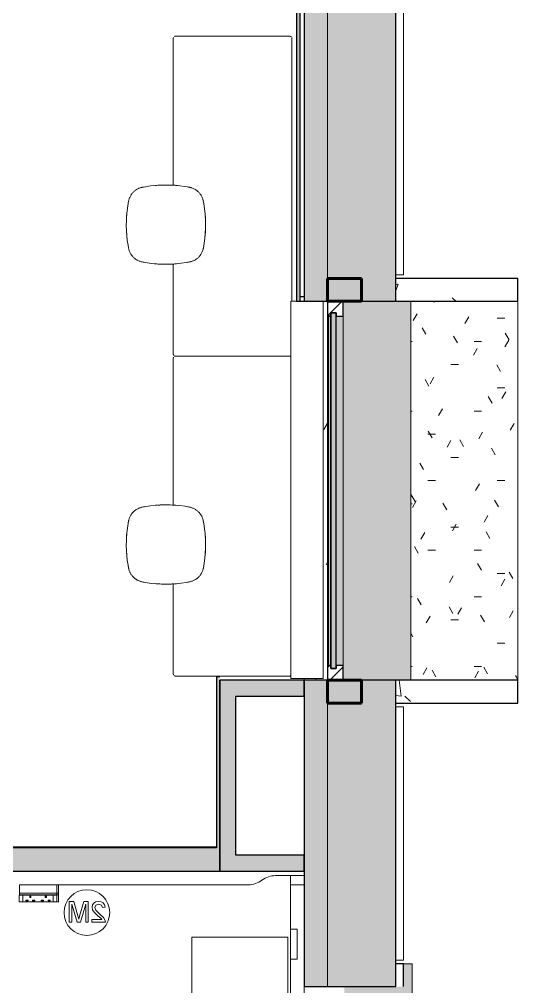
# Model space of a CAD drawing. Header units: millimetres. Extents: x 155927 to 326028, y -36033 to 97293.
# Drawn here: x 229491 to 231675, y 25450 to 29683 of the extents above; entities that cross this region are included whole.
import ezdxf

# ---------------------------------------------------------------- set-up
doc = ezdxf.new("R2010")
doc.units = ezdxf.units.MM
doc.header["$MEASUREMENT"] = 0
for name, color, linetype, lineweight in [('A-GENM', 8, 'CONTINUOUS', 9), ('A-GLAZ', 7, 'CONTINUOUS', 9), ('A-GLAZ-CURT', 7, 'CONTINUOUS', 9), ('A-WALL', 7, 'CONTINUOUS', 9), ('A-WALL-PATT', 7, 'CONTINUOUS', 9), ('I-FURN', 8, 'CONTINUOUS', 9), ('I-WALL', 7, 'CONTINUOUS', 9), ('Q-CASE', 31, 'CONTINUOUS', 9), ('S-COLS-SYMB', 7, 'CONTINUOUS', 70)]:
    doc.layers.add(name, color=color, linetype=linetype, lineweight=lineweight)

msp = doc.modelspace()

# ---------------------------------------------------------------- hatches: boundary and pattern name
at = {"layer": 'A-GLAZ'}
h = msp.add_hatch(color=256, dxfattribs=at)
h.paths.add_polyline_path([(230902.9, 26790.6), (230905, 26790.6), (230905, 26794.9), (230902.9, 26794.9)], flags=0)
h.paths.add_polyline_path([(230905, 28445.3), (230905, 28449.6), (230902.9, 28449.6), (230902.9, 28445.3)], flags=0)
for points in [[(231206.7, 26790.6), (231206.7, 28449.6), (230905, 28449.6), (230905, 28445.3), (230909.7, 28445.3), (230909.7, 26794.9), (230905, 26794.9), (230905, 26790.6), (231140.8, 26790.6)], [(230840.8, 26849.8), (230845.8, 26849.8), (230845.8, 28390.4), (230840.8, 28390.4), (230840.8, 26851.4)], [(230845.8, 26851.4), (230848.1, 26854.7), (230850.7, 26856), (230850.7, 28384.6), (230847.1, 28386.4), (230845.8, 28386.6), (230845.8, 26853.6)], [(230850.7, 26855.6), (230854.7, 26857), (230854.7, 28383.2), (230850.7, 28384.4), (230850.7, 26855.8)], [(230879.7, 26841.8), (230879.7, 28398.4), (230855.8, 28398.4), (230855.8, 26841.8), (230876.4, 26841.8)], [(230909.7, 26855.8), (230909.7, 28384.4), (230879.7, 28384.4), (230879.7, 26855.8)], [(230854.7, 26857), (230855.8, 26857), (230854.7, 26865.2)]]:
    msp.add_hatch(color=256, dxfattribs=at).paths.add_polyline_path(points, flags=0)
h = msp.add_hatch(color=256, dxfattribs=at)
h.paths.add_polyline_path([(231211.8, 16190.6), (231211.8, 18843.6), (230914.8, 18843.6), (230914.8, 17490.6), (230910.2, 17490.6), (230910.2, 17486.3), (230914.8, 17486.3), (230914.8, 16294.9), (230910.2, 16294.9), (230910.2, 16290.6), (231174.8, 16290.6), (231174.8, 16190.6)], flags=0)
h.paths.add_polyline_path([(230910.2, 18943.6), (231211.8, 18943.6), (231211.8, 21496.6), (230914.8, 21496.6), (230914.8, 20143.6), (230910.2, 20143.6), (230910.2, 20139.3), (230914.8, 20139.3), (230914.8, 18947.9), (230910.2, 18947.9)], flags=0)
h.paths.add_polyline_path([(230910.2, 21596.6), (231211.8, 21596.6), (231211.8, 24149.6), (230914.8, 24149.6), (230914.8, 22796.6), (230910.2, 22796.6), (230910.2, 22792.3), (230914.8, 22792.3), (230914.8, 21600.9), (230910.2, 21600.9)], flags=0)
h.paths.add_polyline_path([(230914.8, 24249.6), (231211.8, 24249.6), (231211.8, 25549.6), (231174.8, 25549.6), (231174.8, 25449.6), (230910.2, 25449.6), (230910.2, 25445.3), (230914.8, 25445.3), (230914.8, 24253.9), (230910.2, 24253.9), (230910.2, 24249.6)], flags=0)
h = msp.add_hatch(color=256, dxfattribs=at)
h.paths.add_polyline_path([(230908.1, 16290.6), (230910.2, 16290.6), (230910.2, 16294.9), (230908.1, 16294.9)], flags=0)
h.paths.add_polyline_path([(230908.1, 17486.3), (230910.2, 17486.3), (230910.2, 17490.6), (230908.1, 17490.6)], flags=0)
h.paths.add_polyline_path([(230908.1, 18943.6), (230910.2, 18943.6), (230910.2, 18947.9), (230908.1, 18947.9)], flags=0)
h.paths.add_polyline_path([(230910.2, 20139.3), (230910.2, 20143.6), (230908.1, 20143.6), (230908.1, 20139.3)], flags=0)
h.paths.add_polyline_path([(230910.2, 21596.6), (230910.2, 21600.9), (230908.1, 21600.9), (230908.1, 21596.6)], flags=0)
h.paths.add_polyline_path([(230910.2, 22792.3), (230910.2, 22796.6), (230908.1, 22796.6), (230908.1, 22792.3)], flags=0)
h.paths.add_polyline_path([(230908.1, 24249.6), (230910.2, 24249.6), (230910.2, 24253.9), (230908.1, 24253.9)], flags=0)
h.paths.add_polyline_path([(230908.1, 25445.3), (230910.2, 25445.3), (230910.2, 25449.6), (230908.1, 25449.6)], flags=0)
at = {"layer": 'A-WALL-PATT'}
h = msp.add_hatch(color=256, dxfattribs=at)
h.paths.add_polyline_path([(231074.8, 8967.6), (231140.8, 8967.6), (231140.5, 13645.6), (230840.8, 13645.6), (230840.8, 9267.6), (231074.8, 9267.6), (231074.8, 9235.4)], flags=0)
h.paths.add_polyline_path([(230840.8, 14969.6), (231140.8, 14969.6), (231140.8, 16290.6), (230840.8, 16290.6), (230840.8, 15037.6)], flags=0)
h.paths.add_polyline_path([(231140.8, 25449.6), (231140.8, 26790.6), (230840.8, 26790.6), (230840.8, 25449.6), (230876.4, 25449.6)], flags=0)
h.paths.add_polyline_path([(231140.8, 28449.6), (231140.8, 34647.6), (230840.8, 34647.6), (230840.8, 28449.6), (230876.4, 28449.6)], flags=0)
h = msp.add_hatch(color=256, dxfattribs=at)
h.paths.add_polyline_path([(230840.8, 26006.6), (230840.8, 26790.6), (230738.8, 26790.6), (230738.8, 26006.6)], flags=0)
h.paths.add_polyline_path([(230738.8, 28449.6), (230840.8, 28449.6), (230840.8, 34245.6), (230738.8, 34245.6), (230738.8, 28873.6)], flags=0)
for points in [[(230705.8, 28449.6), (230720.8, 28449.6), (230720.8, 29757.6), (230705.8, 29757.6), (230705.8, 28873.6)], [(230354.1, 26057.6), (230369.1, 26057.6), (230369.1, 26805.6), (230354.1, 26805.6), (230354.1, 26195.7)], [(230369.1, 25955.6), (230439.1, 25955.6), (230439.1, 26790.6), (230369.1, 26790.6), (230369.1, 26195.7)], [(230439.1, 26720.6), (230738.8, 26720.6), (230738.8, 26790.6), (230439.1, 26790.6)], [(226452.8, 25955.6), (230369.1, 25955.6), (230369.1, 26057.6), (226452.8, 26057.6)], [(230738.8, 25955.6), (230738.8, 26025.6), (230439.1, 26025.6), (230439.1, 25955.6)], [(230840.8, 25449.6), (230840.8, 26006.6), (230738.8, 26006.6), (230738.8, 25449.6)]]:
    msp.add_hatch(color=256, dxfattribs=at).paths.add_polyline_path(points, flags=0)

# ---------------------------------------------------------------- linework, layer by layer
at = {"layer": 'A-GENM'}
for p, q in [((226846.5, 26061.6), (230354, 26061.6)), ((230354, 26061.6), (226846.5, 26061.6))]:
    msp.add_line(p, q, dxfattribs=at)
at = {"layer": 'A-GLAZ', "lineweight": 30}
for p, q in [((231674.8, 28549.6), (231140.8, 28549.6)), ((231674.8, 28449.6), (231674.8, 28549.6)), ((230738.8, 28469.6), (230720.8, 28469.6)), ((230720.8, 28449.6), (230738.8, 28449.6)), ((230840.8, 28449.6), (230840.8, 28390.4)), ((230900.7, 28445.3), (230900.7, 28449.6)), ((230909.7, 28445.3), (230900.7, 28445.3)), ((230909.7, 28384.4), (230909.7, 28445.3)), ((231140.8, 28449.6), (231674.8, 28449.6)), ((230840.8, 28390.4), (230845.8, 28390.4)), ((230845.8, 28390.4), (230845.8, 28388.9)), ((230854.7, 28383.2), (230855.8, 28383.2)), ((230879.7, 28398.4), (230855.8, 28398.4)), ((230855.8, 28398.4), (230855.8, 26841.8)), ((230855.8, 28383.2), (230855.8, 28398.4)), ((230855.8, 28398.4), (230879.7, 28398.4)), ((230879.7, 26841.8), (230879.7, 28398.4)), ((230879.7, 28398.4), (230879.7, 28384.4)), ((230879.7, 28384.4), (230909.7, 28384.4)), ((230845.8, 26849.8), (230840.8, 26849.8)), ((230840.8, 26849.8), (230840.8, 26790.6)), ((230845.8, 26851.4), (230845.8, 26849.8)), ((230855.8, 26857), (230854.7, 26857)), ((230855.8, 26841.8), (230855.8, 26857)), ((230909.7, 26855.8), (230879.7, 26855.8)), ((230879.7, 26855.8), (230879.7, 26841.8)), ((230909.7, 26794.9), (230909.7, 26855.8)), ((230855.8, 26841.8), (230879.7, 26841.8)), ((230879.7, 26841.8), (230855.8, 26841.8)), ((230900.7, 26790.6), (230900.7, 26794.9)), ((230900.7, 26794.9), (230909.7, 26794.9)), ((231674.8, 26790.6), (231140.8, 26790.6)), ((231674.8, 26690.6), (231674.8, 26790.6)), ((231140.8, 26690.6), (231674.8, 26690.6)), ((231174.8, 25549.6), (231140.8, 25549.6)), ((231174.8, 25449.6), (231174.8, 25549.6))]:
    msp.add_line(p, q, dxfattribs=at)
at = {"layer": 'A-GLAZ', "linetype": 'Continuous'}
for p, q in [((231140.8, 28521.3), (231150, 28524.8)), ((231140.8, 28495.9), (231150.3, 28524.2)), ((231387.4, 28464.5), (231403.6, 28449.6)), ((230840.8, 28443.6), (230839.8, 28445.4)), ((230846.1, 28389.7), (230901.6, 28445.3)), ((231309.3, 28443.6), (231305.9, 28449.6)), ((231233.7, 28394.6), (231216.9, 28365.5)), ((231460.1, 28381), (231443.3, 28351.9)), ((231584.8, 28375.6), (231618.3, 28375.6)), ((231272.2, 28304.8), (231255.5, 28333.9)), ((231410.7, 28267.8), (231394, 28296.8)), ((231637.2, 28281.3), (231620.5, 28310.3)), ((231206.7, 28274), (231212.5, 28274)), ((231497.2, 28242.2), (231480.5, 28213.1)), ((231483.4, 28274), (231516.8, 28274)), ((231635.8, 28279.4), (231619, 28250.3)), ((231382, 28172.4), (231415.4, 28172.4)), ((231600.1, 28142.5), (231583.3, 28171.5)), ((231308, 28117.1), (231291.3, 28088.1)), ((231285.7, 28078.2), (231269, 28107.2)), ((231584.8, 28070.8), (231618.3, 28070.8)), ((231562.9, 28003.7), (231546.2, 28032.7)), ((231622.3, 28052.7), (231605.5, 28023.7)), ((231206.7, 27969.2), (231212.5, 27969.2)), ((231345.1, 27978.2), (231328.3, 27949.2)), ((231483.4, 27969.2), (231516.8, 27969.2)), ((230840.8, 27916.3), (230824.8, 27888.4)), ((231659.3, 27913.8), (231642.6, 27884.8)), ((231280.5, 27867.6), (231314, 27867.6)), ((231299.4, 27851.3), (231282.6, 27880.3)), ((231520.8, 27876.6), (231504, 27847.6)), ((231382.2, 27839.4), (231365.5, 27810.4)), ((231438, 27814.1), (231421.2, 27843.1)), ((231576.4, 27777.1), (231559.7, 27806.1)), ((231262.3, 27712.5), (231245.5, 27741.5)), ((231381.9, 27766), (231415.4, 27766)), ((231280.5, 27664.4), (231314, 27664.4)), ((231507.2, 27650), (231490.5, 27620.9)), ((231584.8, 27664.4), (231618.3, 27664.4)), ((231206.7, 27562.8), (231212.6, 27562.8)), ((231225.1, 27573.7), (231208.4, 27602.8)), ((231230, 27575.5), (231213.3, 27546.4)), ((231363.6, 27536.7), (231346.9, 27565.7)), ((231590.1, 27550.1), (231573.4, 27579.2)), ((231544.3, 27511.1), (231527.6, 27482)), ((231267.2, 27436.7), (231250.4, 27407.6)), ((231381.9, 27461.2), (231415.4, 27461.2)), ((231405.7, 27473.9), (231389, 27444.8)), ((231553, 27411.3), (231536.2, 27440.4)), ((231238.6, 27347.1), (231221.9, 27376.1)), ((231280.5, 27359.6), (231314, 27359.6)), ((231483.4, 27359.6), (231516.8, 27359.6)), ((230840.8, 27306.7), (230834.8, 27296.2)), ((231515.8, 27272.6), (231499.1, 27301.6)), ((231392.2, 27247.2), (231375.5, 27218.2)), ((231584.8, 27258), (231618.3, 27258)), ((231618.6, 27233.6), (231601.9, 27204.6)), ((231654.3, 27235.5), (231637.6, 27264.5)), ((231206.7, 27156.4), (231212.5, 27156.4)), ((231252.3, 27120.2), (231235.6, 27149.2)), ((231483.4, 27156.4), (231516.8, 27156.4)), ((231390.9, 27083), (231374.1, 27112)), ((231429.3, 27108.3), (231412.5, 27079.3)), ((231290.7, 27071.1), (231274, 27042.1)), ((231382, 27054.8), (231415.4, 27054.8)), ((231529.4, 27045.9), (231512.6, 27075)), ((231655.7, 27094.7), (231639, 27065.7)), ((231215.2, 26981.4), (231206.7, 26996.1)), ((231584.8, 26953.2), (231618.3, 26953.2)), ((230850.8, 26790.6), (230909.7, 26849.5)), ((231206.7, 26851.6), (231212.5, 26851.6)), ((231277.2, 26844.4), (231260.5, 26815.4)), ((231483.4, 26851.6), (231516.8, 26851.6)), ((231543, 26819), (231526.3, 26848)), ((231316.5, 26805.5), (231299.8, 26834.6)), ((231503.6, 26830.8), (231486.9, 26801.8)), ((231674.8, 26793.5), (231664.9, 26810.9)), ((231163.9, 26721.5), (231155.9, 26790.6)), ((231140.8, 26724.3), (231164.4, 26720.7)), ((231179.9, 26720.7), (231204.6, 26698))]:
    msp.add_line(p, q, dxfattribs=at)
at = {"layer": 'A-GLAZ'}
for p, q in [((230902.9, 28449.6), (230902.9, 28445.3)), ((230905, 28449.6), (230905, 28445.3)), ((231206.7, 28449.6), (231206.7, 26790.6)), ((231674.8, 28449.6), (231674.8, 26790.6)), ((230840.8, 26849.8), (230840.8, 28390.4)), ((230845.8, 28390.4), (230845.8, 28388.9)), ((230845.8, 28388.9), (230845.8, 26851.4)), ((230854.7, 28383.2), (230854.7, 26857)), ((230909.7, 28384.4), (230909.7, 26855.8)), ((230845.8, 26851.4), (230845.8, 26849.8)), ((230789.8, 26790.6), (230789.8, 26798.1)), ((230902.9, 26794.9), (230902.9, 26790.6)), ((230905, 26794.9), (230905, 26790.6)), ((231174.8, 25549.6), (231211.8, 25549.6)), ((231211.8, 24249.6), (231211.8, 25549.6))]:
    msp.add_line(p, q, dxfattribs=at)
at = {"layer": 'A-GLAZ', "lineweight": 30}
for centre, radius, start, end in [((230851.1, 28390), 5.36, 191.9524, 266.5739), ((230850.3, 28377.2), 7.4, 53.4261, 86.5739), ((230851.1, 26850.3), 5.36, 93.4261, 168.0476), ((230850.3, 26863), 7.4, 273.4261, 306.5739)]:
    msp.add_arc(centre, radius, start, end, dxfattribs=at)
at = {"layer": 'A-GLAZ'}
for points, knots in [([(230845.8, 28388.9), (230845.9, 28388.4), (230846.2, 28387.7), (230846.6, 28386.9), (230846.9, 28386.6), (230847.1, 28386.4)], [-1, -1, -1, -1, -0.8, -0.7, -0.6, -0.6, -0.6, -0.6]), ([(230848.1, 28385.5), (230848.3, 28385.4), (230848.7, 28385.1), (230849.6, 28384.8), (230850.3, 28384.7), (230850.7, 28384.6)], [-0.4, -0.4, -0.4, -0.4, -0.3, -0.2, 0, 0, 0, 0]), ([(230847.1, 26853.8), (230847, 26853.8), (230846.9, 26853.6), (230846.6, 26853.3), (230846.4, 26852.8), (230846.1, 26852.2), (230845.9, 26851.7), (230845.8, 26851.4)], [0.6, 0.6, 0.6, 0.6, 0.625, 0.7, 0.775, 0.85, 1, 1, 1, 1]), ([(230850.7, 26855.6), (230850.3, 26855.6), (230849.6, 26855.4), (230848.8, 26855.1), (230848.4, 26854.9), (230848.2, 26854.8), (230848.1, 26854.7)], [0, 0, 0, 0, 0.2, 0.3, 0.35, 0.4, 0.4, 0.4, 0.4])]:
    msp.add_open_spline(points, degree=3, knots=knots, dxfattribs=at)
for points in [[(230853.5, 28383.9), (230853.9, 28383.7), (230854.3, 28383.5), (230854.7, 28383.2)], [(230854.7, 26857), (230854.3, 26856.8), (230853.9, 26856.5), (230853.5, 26856.3)]]:
    msp.add_open_spline(points, degree=3, dxfattribs=at)
at = {"layer": 'A-GLAZ-CURT', "lineweight": 20}
for p, q in [((231140.8, 30049.6), (231140.8, 28565.6)), ((231174.8, 28565.6), (231174.8, 30049.6)), ((231140.8, 28565.6), (231174.8, 28565.6)), ((231140.8, 26674.6), (231140.8, 25565.6)), ((231174.8, 26674.6), (231140.8, 26674.6)), ((231174.8, 25565.6), (231174.8, 26674.6)), ((231140.8, 25565.6), (231174.8, 25565.6))]:
    msp.add_line(p, q, dxfattribs=at)
at = {"layer": 'A-WALL', "lineweight": 30}
for p, q in [((231140.8, 28449.6), (231140.8, 34647.6)), ((230840.8, 28449.6), (231140.8, 28449.6)), ((231140.8, 26790.6), (230840.8, 26790.6)), ((231140.8, 25449.6), (231140.8, 26790.6)), ((230840.8, 25449.6), (231140.8, 25449.6))]:
    msp.add_line(p, q, dxfattribs=at)
at = {"layer": 'A-WALL'}
for p, q in [((230840.8, 34245.6), (230840.8, 28449.6)), ((230840.8, 26790.6), (230840.8, 26006.6)), ((230840.8, 26006.6), (230840.8, 25449.6))]:
    msp.add_line(p, q, dxfattribs=at)
at = {"layer": 'I-FURN'}
for p, q in [((230165.6, 29601.4), (230165.7, 29601.8)), ((230165.6, 29601), (230165.6, 29601.4)), ((230165.6, 29600.7), (230165.6, 29601)), ((230165.6, 29600.3), (230165.6, 29600.7)), ((230165.6, 29600.3), (230165.6, 28956.5)), ((230165.7, 29601.8), (230165.8, 29602.1)), ((230165.8, 29602.5), (230165.9, 29602.8)), ((230165.8, 29602.1), (230165.8, 29602.5)), ((230165.9, 29602.8), (230166, 29603.2)), ((230166, 29603.2), (230166.2, 29603.5)), ((230166.2, 29603.5), (230166.3, 29603.8)), ((230166.3, 29603.8), (230166.4, 29604.2)), ((230166.4, 29604.2), (230166.6, 29604.5)), ((230170, 29608.1), (230170.3, 29608.3)), ((230170.3, 29608.3), (230170.7, 29608.4)), ((230170.7, 29608.4), (230171, 29608.6)), ((230171, 29608.6), (230171.3, 29608.7)), ((230171.3, 29608.7), (230171.7, 29608.8)), ((230171.7, 29608.8), (230172, 29609)), ((230172, 29609), (230172.3, 29609)), ((230172.3, 29609), (230172.7, 29609.1)), ((230172.7, 29609.1), (230173.1, 29609.2)), ((230173.1, 29609.2), (230173.4, 29609.3)), ((230173.4, 29609.3), (230173.8, 29609.3)), ((230173.8, 29609.3), (230174.1, 29609.3)), ((230174.1, 29609.3), (230675.6, 29609.3)), ((230174.1, 29609.3), (230174.5, 29609.3)), ((230676.9, 29609.3), (230677.3, 29609.3)), ((230677.3, 29609.3), (230677.7, 29609.3)), ((230677.7, 29609.3), (230678, 29609.2)), ((230678, 29609.2), (230678.4, 29609.1)), ((230678.4, 29609.1), (230678.7, 29609.1)), ((230678.7, 29609.1), (230679.1, 29609)), ((230679.1, 29609), (230679.4, 29608.9)), ((230679.4, 29608.9), (230679.8, 29608.8)), ((230679.8, 29608.8), (230680.1, 29608.6)), ((230680.1, 29608.6), (230680.4, 29608.5)), ((230680.4, 29608.5), (230680.7, 29608.3)), ((230680.7, 29608.3), (230681.1, 29608.1)), ((230681.1, 29608.1), (230681.4, 29608)), ((230681.4, 29608), (230681.7, 29607.8)), ((230681.7, 29607.8), (230682, 29607.5)), ((230682, 29607.5), (230682.2, 29607.3)), ((230682.2, 29607.3), (230682.5, 29607.1)), ((230684.5, 29604.6), (230684.7, 29604.3)), ((230684.7, 29604.3), (230684.8, 29603.9)), ((230684.8, 29603.9), (230685, 29603.6)), ((230685, 29603.6), (230685.1, 29603.3)), ((230685.1, 29603.3), (230685.2, 29602.9)), ((230685.2, 29602.9), (230685.3, 29602.6)), ((230685.3, 29602.6), (230685.4, 29602.2)), ((230685.4, 29602.2), (230685.4, 29601.9)), ((230685.4, 29601.9), (230685.5, 29601.5)), ((230685.5, 29601.5), (230685.5, 29601.1)), ((230685.5, 29601.1), (230685.6, 29600.8)), ((230685.6, 29600.8), (230685.6, 29600.4)), ((230685.6, 28449.6), (230685.6, 29600.3)), ((229982.2, 28917.7), (229980.5, 28915.2)), ((229984, 28920.1), (229982.2, 28917.7)), ((229985.9, 28922.5), (229984, 28920.1)), ((229987.9, 28924.8), (229985.9, 28922.5)), ((229990, 28927), (229987.9, 28924.8)), ((229992.2, 28929.1), (229990, 28927)), ((229994.5, 28931.2), (229992.2, 28929.1)), ((229996.8, 28933.1), (229994.5, 28931.2)), ((229999.2, 28935), (229996.8, 28933.1)), ((230001.7, 28936.7), (229999.2, 28935)), ((230004.3, 28938.4), (230001.7, 28936.7)), ((230006.9, 28939.9), (230004.3, 28938.4)), ((230009.6, 28941.4), (230006.9, 28939.9)), ((230012.3, 28942.7), (230009.6, 28941.4)), ((230015.1, 28944), (230012.3, 28942.7)), ((230018, 28945.1), (230015.1, 28944)), ((230020.8, 28946.1), (230018, 28945.1)), ((230023.8, 28947), (230020.8, 28946.1)), ((230026.7, 28947.7), (230023.8, 28947)), ((230029.7, 28948.4), (230026.7, 28947.7)), ((230044.5, 28951.1), (230029.7, 28948.4)), ((230065.8, 28954.2), (230044.5, 28951.1)), ((230087.1, 28956.5), (230065.8, 28954.2)), ((230108.6, 28957.9), (230087.1, 28956.5)), ((230130.1, 28958.4), (230108.6, 28957.9)), ((230151.5, 28958.1), (230130.1, 28958.4)), ((230173, 28957), (230151.5, 28958.1)), ((230194.4, 28955), (230173, 28957)), ((230215.7, 28952.1), (230194.4, 28955)), ((230236.9, 28948.4), (230215.7, 28952.1)), ((230238.6, 28948), (230236.9, 28948.4)), ((230241.6, 28947.3), (230238.6, 28948)), ((230244.5, 28946.4), (230241.6, 28947.3)), ((230247.4, 28945.5), (230244.5, 28946.4)), ((230250.2, 28944.4), (230247.4, 28945.5)), ((230253.1, 28943.3), (230250.2, 28944.4)), ((230255.8, 28942), (230253.1, 28943.3)), ((230258.5, 28940.6), (230255.8, 28942)), ((230261.2, 28939.1), (230258.5, 28940.6)), ((230263.8, 28937.4), (230261.2, 28939.1)), ((230266.3, 28935.7), (230263.8, 28937.4)), ((230268.7, 28933.9), (230266.3, 28935.7)), ((230271.1, 28932), (230268.7, 28933.9)), ((230273.4, 28930), (230271.1, 28932)), ((230275.6, 28927.9), (230273.4, 28930)), ((230277.7, 28925.7), (230275.6, 28927.9)), ((230279.8, 28923.5), (230277.7, 28925.7)), ((230281.7, 28921.1), (230279.8, 28923.5)), ((230283.6, 28918.7), (230281.7, 28921.1)), ((230285.3, 28916.2), (230283.6, 28918.7)), ((229969.6, 28888.2), (229965.9, 28866.9)), ((229970, 28890), (229969.6, 28888.2)), ((229970.7, 28892.9), (229970, 28890)), ((229971.5, 28895.9), (229970.7, 28892.9)), ((229972.5, 28898.8), (229971.5, 28895.9)), ((229973.5, 28901.6), (229972.5, 28898.8)), ((229974.7, 28904.4), (229973.5, 28901.6)), ((229976, 28907.2), (229974.7, 28904.4)), ((229977.4, 28909.9), (229976, 28907.2)), ((229978.9, 28912.6), (229977.4, 28909.9)), ((229980.5, 28915.2), (229978.9, 28912.6)), ((230287, 28913.6), (230285.3, 28916.2)), ((230288.5, 28911), (230287, 28913.6)), ((230290, 28908.3), (230288.5, 28911)), ((230291.3, 28905.6), (230290, 28908.3)), ((230292.5, 28902.8), (230291.3, 28905.6)), ((230293.7, 28900), (230292.5, 28902.8)), ((230294.7, 28897.1), (230293.7, 28900)), ((230295.5, 28894.2), (230294.7, 28897.1)), ((230296.3, 28891.2), (230295.5, 28894.2)), ((230296.9, 28888.2), (230296.3, 28891.2)), ((230299.3, 28875.4), (230296.9, 28888.2)), ((230302.5, 28854), (230299.3, 28875.4)), ((229963, 28845.5), (229961, 28824)), ((229965.9, 28866.9), (229963, 28845.5)), ((230304.9, 28832.5), (230302.5, 28854)), ((229959.8, 28802.4), (229959.5, 28780.7)), ((229961, 28824), (229959.8, 28802.4)), ((230306.4, 28810.9), (230304.9, 28832.5)), ((230307, 28789.3), (230306.4, 28810.9)), ((229959.5, 28780.7), (229960.1, 28759.1)), ((229960.1, 28759.1), (229961.6, 28737.5)), ((230305.7, 28746.1), (230306.8, 28767.7)), ((230306.8, 28767.7), (230307, 28789.3)), ((229961.6, 28737.5), (229963.9, 28716)), ((229963.9, 28716), (229967, 28694.6)), ((230300.9, 28703.1), (230303.7, 28724.6)), ((230303.7, 28724.6), (230305.7, 28746.1)), ((229967, 28694.6), (229969.3, 28681.8)), ((229969.3, 28681.8), (229970, 28678.8)), ((229970, 28678.8), (229970.7, 28675.9)), ((229970.7, 28675.9), (229971.6, 28672.9)), ((229971.6, 28672.9), (229972.6, 28670.1)), ((229972.6, 28670.1), (229973.7, 28667.2)), ((229973.7, 28667.2), (229974.9, 28664.4)), ((229974.9, 28664.4), (229976.3, 28661.7)), ((230290.8, 28662.7), (230292.1, 28665.4)), ((230292.1, 28665.4), (230293.2, 28668.3)), ((230293.2, 28668.3), (230294.3, 28671.1)), ((230294.3, 28671.1), (230295.3, 28674)), ((230295.3, 28674), (230296.1, 28676.9)), ((230296.1, 28676.9), (230296.8, 28679.9)), ((230296.8, 28679.9), (230297.2, 28681.8)), ((230297.2, 28681.8), (230300.9, 28703.1)), ((229976.3, 28661.7), (229977.7, 28659)), ((229977.7, 28659), (229979.2, 28656.4)), ((229979.2, 28656.4), (229980.9, 28653.8)), ((229980.9, 28653.8), (229982.6, 28651.3)), ((229982.6, 28651.3), (229984.5, 28648.9)), ((229984.5, 28648.9), (229986.4, 28646.5)), ((229986.4, 28646.5), (229988.5, 28644.3)), ((229988.5, 28644.3), (229990.6, 28642.1)), ((229990.6, 28642.1), (229992.8, 28640)), ((229992.8, 28640), (229995.1, 28638)), ((229995.1, 28638), (229997.4, 28636.1)), ((229997.4, 28636.1), (229999.9, 28634.2)), ((229999.9, 28634.2), (230002.4, 28632.5)), ((230002.4, 28632.5), (230005, 28630.9)), ((230005, 28630.9), (230007.6, 28629.4)), ((230007.6, 28629.4), (230010.3, 28628)), ((230010.3, 28628), (230013.1, 28626.7)), ((230013.1, 28626.7), (230015.9, 28625.5)), ((230015.9, 28625.5), (230018.8, 28624.4)), ((230018.8, 28624.4), (230021.7, 28623.5)), ((230021.7, 28623.5), (230024.6, 28622.6)), ((230024.6, 28622.6), (230027.5, 28621.9)), ((230027.5, 28621.9), (230029.4, 28621.5)), ((230029.4, 28621.5), (230050.6, 28617.8)), ((230221.8, 28618.7), (230237.1, 28621.5)), ((230237.1, 28621.5), (230240.1, 28622.1)), ((230240.1, 28622.1), (230243, 28622.9)), ((230243, 28622.9), (230245.9, 28623.8)), ((230245.9, 28623.8), (230248.8, 28624.8)), ((230248.8, 28624.8), (230251.7, 28625.9)), ((230251.7, 28625.9), (230254.5, 28627.1)), ((230254.5, 28627.1), (230257.2, 28628.5)), ((230257.2, 28628.5), (230259.9, 28629.9)), ((230259.9, 28629.9), (230262.5, 28631.5)), ((230262.5, 28631.5), (230265.1, 28633.1)), ((230265.1, 28633.1), (230267.5, 28634.9)), ((230267.5, 28634.9), (230270, 28636.7)), ((230270, 28636.7), (230272.3, 28638.7)), ((230272.3, 28638.7), (230274.6, 28640.7)), ((230274.6, 28640.7), (230276.7, 28642.9)), ((230276.7, 28642.9), (230278.8, 28645.1)), ((230278.8, 28645.1), (230280.8, 28647.4)), ((230280.8, 28647.4), (230282.7, 28649.8)), ((230282.7, 28649.8), (230284.6, 28652.2)), ((230284.6, 28652.2), (230286.3, 28654.7)), ((230286.3, 28654.7), (230287.9, 28657.3)), ((230287.9, 28657.3), (230289.4, 28660)), ((230289.4, 28660), (230290.8, 28662.7)), ((230050.6, 28617.8), (230071.9, 28614.9)), ((230071.9, 28614.9), (230093.3, 28612.9)), ((230093.3, 28612.9), (230114.7, 28611.7)), ((230114.7, 28611.7), (230136.2, 28611.4)), ((230136.2, 28611.4), (230157.7, 28611.9)), ((230157.7, 28611.9), (230179.1, 28613.3)), ((230165.6, 28612.6), (230165.6, 28218.3)), ((230179.1, 28613.3), (230200.5, 28615.6)), ((230200.5, 28615.6), (230221.8, 28618.7)), ((230165.6, 28217.9), (230165.6, 28218.2)), ((230165.6, 28217.5), (230165.6, 28217.9)), ((230165.7, 28217.2), (230165.6, 28217.5)), ((230165.6, 28201.4), (230165.7, 28201.8)), ((230165.6, 28201), (230165.6, 28201.4)), ((230165.6, 28200.7), (230165.6, 28201)), ((230165.6, 28200.3), (230165.6, 28200.7)), ((230165.6, 28200.3), (230165.6, 27556.5)), ((230165.7, 28216.8), (230165.7, 28217.2)), ((230165.8, 28216.4), (230165.7, 28216.8)), ((230165.7, 28201.8), (230165.8, 28202.1)), ((230165.9, 28216.1), (230165.8, 28216.4)), ((230165.8, 28202.5), (230165.9, 28202.8)), ((230165.8, 28202.1), (230165.8, 28202.5)), ((230166, 28215.7), (230165.9, 28216.1)), ((230165.9, 28202.8), (230166, 28203.2)), ((230166.1, 28215.4), (230166, 28215.7)), ((230166, 28203.2), (230166.2, 28203.5)), ((230166.2, 28215.1), (230166.1, 28215.4)), ((230166.3, 28214.7), (230166.2, 28215.1)), ((230166.2, 28203.5), (230166.3, 28203.8)), ((230166.5, 28214.4), (230166.3, 28214.7)), ((230166.3, 28203.8), (230166.4, 28204.2)), ((230166.4, 28204.2), (230166.6, 28204.5)), ((230166.6, 28214.1), (230166.5, 28214.4)), ((230168.9, 28211.3), (230168.6, 28211.6)), ((230169.2, 28211.1), (230168.9, 28211.3)), ((230169.5, 28210.9), (230169.2, 28211.1)), ((230169.8, 28210.7), (230169.5, 28210.9)), ((230170.1, 28210.5), (230169.8, 28210.7)), ((230170, 28208.1), (230170.3, 28208.3)), ((230170.4, 28210.3), (230170.1, 28210.5)), ((230170.3, 28208.3), (230170.7, 28208.4)), ((230170.7, 28210.2), (230170.4, 28210.3)), ((230171.1, 28210), (230170.7, 28210.2)), ((230170.7, 28208.4), (230171, 28208.6)), ((230171, 28208.6), (230171.3, 28208.7)), ((230171.4, 28209.9), (230171.1, 28210)), ((230171.3, 28208.7), (230171.7, 28208.8)), ((230171.7, 28209.8), (230171.4, 28209.9)), ((230172.1, 28209.7), (230171.7, 28209.8)), ((230171.7, 28208.8), (230172, 28209)), ((230172, 28209), (230172.3, 28209)), ((230172.4, 28209.6), (230172.1, 28209.7)), ((230172.3, 28209), (230172.7, 28209.1)), ((230172.8, 28209.5), (230172.4, 28209.6)), ((230172.7, 28209.1), (230173.1, 28209.2)), ((230173.1, 28209.4), (230172.8, 28209.5)), ((230173.5, 28209.4), (230173.1, 28209.4)), ((230173.1, 28209.2), (230173.4, 28209.3)), ((230173.4, 28209.3), (230173.8, 28209.3)), ((230173.9, 28209.4), (230173.5, 28209.4)), ((230173.8, 28209.3), (230174.1, 28209.3)), ((230174.2, 28209.3), (230173.9, 28209.4)), ((230174.1, 28209.3), (230675.6, 28209.3)), ((230174.1, 28209.3), (230675.6, 28209.3)), ((230174.1, 28209.3), (230174.5, 28209.3)), ((230677, 28209.3), (230676.7, 28209.3)), ((230676.9, 28209.3), (230677.3, 28209.3)), ((230677.4, 28209.4), (230677, 28209.3)), ((230677.3, 28209.3), (230677.7, 28209.3)), ((230677.8, 28209.4), (230677.4, 28209.4)), ((230677.7, 28209.3), (230678, 28209.2)), ((230678.1, 28209.5), (230677.8, 28209.4)), ((230678, 28209.2), (230678.4, 28209.1)), ((230678.5, 28209.5), (230678.1, 28209.5)), ((230678.4, 28209.1), (230678.7, 28209.1)), ((230678.8, 28209.6), (230678.5, 28209.5)), ((230678.7, 28209.1), (230679.1, 28209)), ((230679.2, 28209.7), (230678.8, 28209.6)), ((230679.1, 28209), (230679.4, 28208.9)), ((230679.5, 28209.8), (230679.2, 28209.7)), ((230679.4, 28208.9), (230679.8, 28208.8)), ((230679.8, 28209.9), (230679.5, 28209.8)), ((230680.2, 28210.1), (230679.8, 28209.9)), ((230679.8, 28208.8), (230680.1, 28208.6)), ((230680.1, 28208.6), (230680.4, 28208.5)), ((230680.5, 28210.2), (230680.2, 28210.1)), ((230680.4, 28208.5), (230680.7, 28208.3)), ((230680.8, 28210.4), (230680.5, 28210.2)), ((229984, 27520.1), (229982.2, 27517.7)), ((229985.9, 27522.5), (229984, 27520.1)), ((229987.9, 27524.8), (229985.9, 27522.5)), ((229990, 27527), (229987.9, 27524.8)), ((229992.2, 27529.1), (229990, 27527)), ((229994.5, 27531.2), (229992.2, 27529.1)), ((229996.8, 27533.1), (229994.5, 27531.2)), ((229999.2, 27535), (229996.8, 27533.1)), ((230001.7, 27536.7), (229999.2, 27535)), ((230004.3, 27538.4), (230001.7, 27536.7)), ((230006.9, 27539.9), (230004.3, 27538.4)), ((230009.6, 27541.4), (230006.9, 27539.9)), ((230012.3, 27542.7), (230009.6, 27541.4)), ((230015.1, 27544), (230012.3, 27542.7)), ((230018, 27545.1), (230015.1, 27544)), ((230020.8, 27546.1), (230018, 27545.1)), ((230023.8, 27547), (230020.8, 27546.1)), ((230026.7, 27547.7), (230023.8, 27547)), ((230029.7, 27548.4), (230026.7, 27547.7)), ((230044.5, 27551.1), (230029.7, 27548.4)), ((230065.8, 27554.2), (230044.5, 27551.1)), ((230087.1, 27556.5), (230065.8, 27554.2)), ((230108.6, 27557.9), (230087.1, 27556.5)), ((230130.1, 27558.4), (230108.6, 27557.9)), ((230151.5, 27558.1), (230130.1, 27558.4)), ((230173, 27557), (230151.5, 27558.1)), ((230194.4, 27555), (230173, 27557)), ((230215.7, 27552.1), (230194.4, 27555)), ((230236.9, 27548.4), (230215.7, 27552.1)), ((230238.6, 27548), (230236.9, 27548.4)), ((230241.6, 27547.3), (230238.6, 27548)), ((230244.5, 27546.4), (230241.6, 27547.3)), ((230247.4, 27545.5), (230244.5, 27546.4)), ((230250.2, 27544.4), (230247.4, 27545.5)), ((230253.1, 27543.3), (230250.2, 27544.4)), ((230255.8, 27542), (230253.1, 27543.3)), ((230258.5, 27540.6), (230255.8, 27542)), ((230261.2, 27539.1), (230258.5, 27540.6)), ((230263.8, 27537.4), (230261.2, 27539.1)), ((230266.3, 27535.7), (230263.8, 27537.4)), ((230268.7, 27533.9), (230266.3, 27535.7)), ((230271.1, 27532), (230268.7, 27533.9)), ((230273.4, 27530), (230271.1, 27532)), ((230275.6, 27527.9), (230273.4, 27530)), ((230277.7, 27525.7), (230275.6, 27527.9)), ((230279.8, 27523.5), (230277.7, 27525.7)), ((230281.7, 27521.1), (230279.8, 27523.5)), ((230283.6, 27518.7), (230281.7, 27521.1)), ((229969.6, 27488.2), (229965.9, 27466.9)), ((229970, 27490), (229969.6, 27488.2)), ((229970.7, 27492.9), (229970, 27490)), ((229971.5, 27495.9), (229970.7, 27492.9)), ((229972.5, 27498.8), (229971.5, 27495.9)), ((229973.5, 27501.6), (229972.5, 27498.8)), ((229974.7, 27504.4), (229973.5, 27501.6)), ((229976, 27507.2), (229974.7, 27504.4)), ((229977.4, 27509.9), (229976, 27507.2)), ((229978.9, 27512.6), (229977.4, 27509.9)), ((229980.5, 27515.2), (229978.9, 27512.6)), ((229982.2, 27517.7), (229980.5, 27515.2)), ((230285.3, 27516.2), (230283.6, 27518.7)), ((230287, 27513.6), (230285.3, 27516.2)), ((230288.5, 27511), (230287, 27513.6)), ((230290, 27508.3), (230288.5, 27511)), ((230291.3, 27505.6), (230290, 27508.3)), ((230292.5, 27502.8), (230291.3, 27505.6)), ((230293.7, 27500), (230292.5, 27502.8)), ((230294.7, 27497.1), (230293.7, 27500)), ((230295.5, 27494.2), (230294.7, 27497.1)), ((230296.3, 27491.2), (230295.5, 27494.2)), ((230296.9, 27488.2), (230296.3, 27491.2)), ((230299.3, 27475.4), (230296.9, 27488.2)), ((229963, 27445.5), (229961, 27424)), ((229965.9, 27466.9), (229963, 27445.5)), ((230302.5, 27454), (230299.3, 27475.4)), ((230304.9, 27432.5), (230302.5, 27454)), ((229959.8, 27402.4), (229959.5, 27380.7)), ((229961, 27424), (229959.8, 27402.4)), ((230306.4, 27410.9), (230304.9, 27432.5)), ((230307, 27389.3), (230306.4, 27410.9)), ((229959.5, 27380.7), (229960.1, 27359.1)), ((229960.1, 27359.1), (229961.6, 27337.5)), ((230305.7, 27346.1), (230306.8, 27367.7)), ((230306.8, 27367.7), (230307, 27389.3)), ((229961.6, 27337.5), (229963.9, 27316)), ((229963.9, 27316), (229967, 27294.6)), ((230300.9, 27303.1), (230303.7, 27324.6)), ((230303.7, 27324.6), (230305.7, 27346.1)), ((229967, 27294.6), (229969.3, 27281.8)), ((229969.3, 27281.8), (229970, 27278.8)), ((229970, 27278.8), (229970.7, 27275.9)), ((229970.7, 27275.9), (229971.6, 27272.9)), ((229971.6, 27272.9), (229972.6, 27270.1)), ((229972.6, 27270.1), (229973.7, 27267.2)), ((229973.7, 27267.2), (229974.9, 27264.4)), ((230292.1, 27265.4), (230293.2, 27268.3)), ((230293.2, 27268.3), (230294.3, 27271.1)), ((230294.3, 27271.1), (230295.3, 27274)), ((230295.3, 27274), (230296.1, 27276.9)), ((230296.1, 27276.9), (230296.8, 27279.9)), ((230296.8, 27279.9), (230297.2, 27281.8)), ((230297.2, 27281.8), (230300.9, 27303.1)), ((229974.9, 27264.4), (229976.3, 27261.7)), ((229976.3, 27261.7), (229977.7, 27259)), ((229977.7, 27259), (229979.2, 27256.4)), ((229979.2, 27256.4), (229980.9, 27253.8)), ((229980.9, 27253.8), (229982.6, 27251.3)), ((229982.6, 27251.3), (229984.5, 27248.9)), ((229984.5, 27248.9), (229986.4, 27246.5)), ((229986.4, 27246.5), (229988.5, 27244.3)), ((229988.5, 27244.3), (229990.6, 27242.1)), ((229990.6, 27242.1), (229992.8, 27240)), ((229992.8, 27240), (229995.1, 27238)), ((229995.1, 27238), (229997.4, 27236.1)), ((229997.4, 27236.1), (229999.9, 27234.2)), ((229999.9, 27234.2), (230002.4, 27232.5)), ((230002.4, 27232.5), (230005, 27230.9)), ((230005, 27230.9), (230007.6, 27229.4)), ((230007.6, 27229.4), (230010.3, 27228)), ((230010.3, 27228), (230013.1, 27226.7)), ((230013.1, 27226.7), (230015.9, 27225.5)), ((230015.9, 27225.5), (230018.8, 27224.4)), ((230018.8, 27224.4), (230021.7, 27223.5)), ((230243, 27222.9), (230245.9, 27223.8)), ((230245.9, 27223.8), (230248.8, 27224.8)), ((230248.8, 27224.8), (230251.7, 27225.9)), ((230251.7, 27225.9), (230254.5, 27227.1)), ((230254.5, 27227.1), (230257.2, 27228.5)), ((230257.2, 27228.5), (230259.9, 27229.9)), ((230259.9, 27229.9), (230262.5, 27231.5)), ((230262.5, 27231.5), (230265.1, 27233.1)), ((230265.1, 27233.1), (230267.5, 27234.9)), ((230267.5, 27234.9), (230270, 27236.7)), ((230270, 27236.7), (230272.3, 27238.7)), ((230272.3, 27238.7), (230274.6, 27240.7)), ((230274.6, 27240.7), (230276.7, 27242.9)), ((230276.7, 27242.9), (230278.8, 27245.1)), ((230278.8, 27245.1), (230280.8, 27247.4)), ((230280.8, 27247.4), (230282.7, 27249.8)), ((230282.7, 27249.8), (230284.6, 27252.2)), ((230284.6, 27252.2), (230286.3, 27254.7)), ((230286.3, 27254.7), (230287.9, 27257.3)), ((230287.9, 27257.3), (230289.4, 27260)), ((230289.4, 27260), (230290.8, 27262.7)), ((230290.8, 27262.7), (230292.1, 27265.4)), ((230021.7, 27223.5), (230024.6, 27222.6)), ((230024.6, 27222.6), (230027.5, 27221.9)), ((230027.5, 27221.9), (230029.4, 27221.5)), ((230029.4, 27221.5), (230050.6, 27217.8)), ((230050.6, 27217.8), (230071.9, 27214.9)), ((230071.9, 27214.9), (230093.3, 27212.9)), ((230093.3, 27212.9), (230114.7, 27211.7)), ((230114.7, 27211.7), (230136.2, 27211.4)), ((230136.2, 27211.4), (230157.7, 27211.9)), ((230157.7, 27211.9), (230179.1, 27213.3)), ((230165.6, 27212.6), (230165.6, 26818.3)), ((230179.1, 27213.3), (230200.5, 27215.6)), ((230200.5, 27215.6), (230221.8, 27218.7)), ((230221.8, 27218.7), (230237.1, 27221.5)), ((230237.1, 27221.5), (230240.1, 27222.1)), ((230240.1, 27222.1), (230243, 27222.9)), ((230165.6, 26817.9), (230165.6, 26818.2)), ((230165.6, 26817.5), (230165.6, 26817.9)), ((230165.7, 26817.2), (230165.6, 26817.5)), ((230165.7, 26816.8), (230165.7, 26817.2)), ((230165.8, 26816.4), (230165.7, 26816.8)), ((230165.9, 26816.1), (230165.8, 26816.4)), ((230166, 26815.7), (230165.9, 26816.1)), ((230166.1, 26815.4), (230166, 26815.7)), ((230166.2, 26815.1), (230166.1, 26815.4)), ((230166.3, 26814.7), (230166.2, 26815.1)), ((230166.5, 26814.4), (230166.3, 26814.7)), ((230166.6, 26814.1), (230166.5, 26814.4)), ((230168.9, 26811.3), (230168.6, 26811.6)), ((230169.2, 26811.1), (230168.9, 26811.3)), ((230169.5, 26810.9), (230169.2, 26811.1)), ((230169.8, 26810.7), (230169.5, 26810.9)), ((230170.1, 26810.5), (230169.8, 26810.7)), ((230170.4, 26810.3), (230170.1, 26810.5)), ((230170.7, 26810.2), (230170.4, 26810.3)), ((230171.1, 26810), (230170.7, 26810.2)), ((230171.4, 26809.9), (230171.1, 26810)), ((230171.7, 26809.8), (230171.4, 26809.9)), ((230172.1, 26809.7), (230171.7, 26809.8)), ((230172.4, 26809.6), (230172.1, 26809.7)), ((230172.8, 26809.5), (230172.4, 26809.6)), ((230173.1, 26809.4), (230172.8, 26809.5)), ((230173.5, 26809.4), (230173.1, 26809.4)), ((230173.9, 26809.4), (230173.5, 26809.4)), ((230174.2, 26809.3), (230173.9, 26809.4)), ((230174.1, 26809.3), (230675.6, 26809.3)), ((230677, 26809.3), (230676.7, 26809.3)), ((230677.4, 26809.4), (230677, 26809.3)), ((230677.8, 26809.4), (230677.4, 26809.4)), ((230678.1, 26809.5), (230677.8, 26809.4)), ((230678.5, 26809.5), (230678.1, 26809.5)), ((230678.8, 26809.6), (230678.5, 26809.5)), ((230679.2, 26809.7), (230678.8, 26809.6)), ((230679.5, 26809.8), (230679.2, 26809.7)), ((230679.8, 26809.9), (230679.5, 26809.8)), ((230680.2, 26810.1), (230679.8, 26809.9)), ((230680.5, 26810.2), (230680.2, 26810.1)), ((230680.8, 26810.4), (230680.5, 26810.2)), ((230738.8, 25935.6), (230614, 25935.6)), ((230614, 25935.6), (230738.8, 25935.6)), ((230679, 25700.6), (230679, 25935.6)), ((230679, 25935.6), (230679, 25895.6)), ((230679, 25935.6), (230738.8, 25935.6)), ((230679, 25935.6), (230738.8, 25935.6)), ((229654.6, 25895.6), (229490.7, 25895.6)), ((229490.7, 25895.6), (229654.6, 25895.6)), ((229490.7, 25895.6), (229490.7, 25858.2)), ((229654.6, 25858.2), (229654.6, 25895.6)), ((229661.7, 25895.6), (229654.7, 25895.6)), ((229661.7, 25895.6), (229654.7, 25895.6)), ((229654.7, 25895.6), (229654.7, 25858.2)), ((230494, 25895.6), (229661.7, 25895.6)), ((229661.7, 25895.6), (230494, 25895.6)), ((229661.7, 25895.6), (229661.7, 25858.2)), ((229661.7, 25890.6), (229662.7, 25890.6)), ((229662.7, 25894.6), (229662.7, 25894.6)), ((229662.7, 25857.6), (229662.7, 25894.6)), ((229662.7, 25894.6), (229662.7, 25890.6)), ((229662.7, 25890.6), (229662.7, 25852.1)), ((230679, 25895.6), (230679, 25175.6)), ((230679, 25895.6), (230738.8, 25895.6)), ((230679, 25895.6), (230738.8, 25895.6)), ((229490.6, 25850.4), (229505.6, 25850.4)), ((229490.6, 25820.6), (229490.6, 25850.4)), ((229490.7, 25858.2), (229654.6, 25858.2)), ((229490.7, 25858.2), (229490.7, 25851.2)), ((229490.7, 25851.2), (229654.6, 25851.2)), ((229490.7, 25850.6), (229490.7, 25851.2)), ((229505.6, 25850.6), (229490.7, 25850.6)), ((229505.6, 25850.4), (229505.6, 25820.6)), ((229639.1, 25850.6), (229506.1, 25850.6)), ((229506.1, 25850.4), (229639.1, 25850.4)), ((229506.1, 25820.6), (229506.1, 25850.4)), ((229518.7, 25825.6), (229518.7, 25828.5)), ((229518.7, 25828.5), (229528.7, 25828.5)), ((229528.7, 25825.6), (229528.7, 25828.5)), ((229541.2, 25845.7), (229536.2, 25845.7)), ((229536.2, 25845.7), (229536.2, 25839.9)), ((229536.2, 25840.7), (229541.2, 25840.7)), ((229536.2, 25839.9), (229541.2, 25839.9)), ((229541.2, 25839.9), (229541.2, 25845.7)), ((229548.7, 25825.6), (229548.7, 25828.5)), ((229548.7, 25828.5), (229558.7, 25828.5)), ((229558.7, 25825.6), (229558.7, 25828.5)), ((229586.5, 25825.6), (229586.5, 25828.5)), ((229586.5, 25828.5), (229596.5, 25828.5)), ((229596.5, 25825.6), (229596.5, 25828.5)), ((229604, 25839.9), (229604, 25845.7)), ((229604, 25845.7), (229609, 25845.7)), ((229604, 25840.7), (229609, 25840.7)), ((229604, 25839.9), (229609, 25839.9)), ((229609, 25839.9), (229609, 25845.7)), ((229616.5, 25825.6), (229616.5, 25828.5)), ((229616.5, 25828.5), (229626.5, 25828.5)), ((229626.5, 25825.6), (229626.5, 25828.5)), ((229639.1, 25820.6), (229639.1, 25850.4)), ((229654.6, 25850.6), (229639.6, 25850.6)), ((229639.6, 25850.4), (229654.6, 25850.4)), ((229639.6, 25820.6), (229639.6, 25850.4)), ((229654.6, 25851.2), (229654.6, 25858.2)), ((229654.6, 25850.4), (229654.6, 25852.9)), ((229654.6, 25851.2), (229654.6, 25850.6)), ((229654.6, 25850.4), (229654.6, 25820.6)), ((229661.7, 25858.2), (229654.7, 25858.2)), ((229654.7, 25858.2), (229654.7, 25851.2)), ((229661.7, 25851.2), (229654.7, 25851.2)), ((229654.7, 25851.2), (229654.7, 25821)), ((229661.7, 25858.2), (229661.7, 25851.2)), ((229661.7, 25851.2), (229661.7, 25821)), ((229662.7, 25852.1), (229662.7, 25857.6)), ((229662.7, 25821.8), (229662.7, 25852.1)), ((229662.7, 25821.8), (229662.7, 25852.1)), ((229505.6, 25820.6), (229490.6, 25820.6)), ((229490.7, 25820.8), (229654.6, 25820.8)), ((229506.1, 25821), (229505.6, 25821)), ((229639.1, 25820.6), (229506.1, 25820.6)), ((229518.7, 25826.3), (229528.7, 25826.3)), ((229518.7, 25825.6), (229528.7, 25825.6)), ((229548.7, 25826.3), (229558.7, 25826.3)), ((229548.7, 25825.6), (229558.7, 25825.6)), ((229586.5, 25826.3), (229596.5, 25826.3)), ((229586.5, 25825.6), (229596.5, 25825.6)), ((229616.5, 25826.3), (229626.5, 25826.3)), ((229616.5, 25825.6), (229626.5, 25825.6)), ((229639.6, 25821), (229639.1, 25821)), ((229654.6, 25820.6), (229639.6, 25820.6)), ((229661.7, 25821), (229654.7, 25821)), ((229654.7, 25821), (229654.7, 25820.8)), ((229654.7, 25820.8), (229661.7, 25820.8)), ((229654.7, 25820.8), (229661.7, 25820.8)), ((229654.7, 25820.8), (229661.7, 25820.8)), ((229661.7, 25821), (229661.7, 25820.8)), ((229662.5, 25821.1), (229662.4, 25821.1)), ((229728.9, 25822.5), (229709.4, 25822.5)), ((229709.4, 25822.5), (229709.4, 25732)), ((229720.7, 25732), (229720.7, 25811.2)), ((229720.7, 25811.2), (229743.4, 25732)), ((229747.1, 25759.8), (229728.9, 25822.5)), ((229773.3, 25822.5), (229754.8, 25758.7)), ((229758.8, 25732), (229781.5, 25811.2)), ((229792.8, 25822.5), (229773.3, 25822.5)), ((229781.5, 25811.2), (229781.5, 25732)), ((229792.8, 25732), (229792.8, 25822.5)), ((229811.6, 25807.1), (229809.7, 25797.3)), ((229809.7, 25797.3), (229811.7, 25786.5)), ((229817.2, 25815.2), (229811.6, 25807.1)), ((229811.7, 25786.5), (229818.4, 25775.5)), ((229826, 25820.7), (229817.2, 25815.2)), ((229821, 25796.6), (229825.6, 25806.9)), ((229825.9, 25783.8), (229821, 25796.6)), ((229825.6, 25806.9), (229837.6, 25811.2)), ((229837.4, 25822.5), (229826, 25820.7)), ((229848.8, 25820.8), (229837.4, 25822.5)), ((229837.6, 25811.2), (229850.2, 25807)), ((229857.6, 25815.9), (229848.8, 25820.8)), ((229850.2, 25807), (229854.9, 25795.6)), ((229854.9, 25795.6), (229866.2, 25797)), ((229863.5, 25808), (229857.6, 25815.9)), ((229866.2, 25797), (229863.5, 25808)), ((229751.1, 25745.4), (229747.1, 25759.8)), ((229754.8, 25758.7), (229751.1, 25745.4)), ((229808.3, 25743.4), (229808.3, 25732)), ((229852.7, 25743.4), (229808.3, 25743.4)), ((229818.4, 25775.5), (229834.6, 25760)), ((229845.4, 25764.9), (229825.9, 25783.8)), ((229834.6, 25760), (229847.6, 25749.1)), ((229859.6, 25751.8), (229845.4, 25764.9)), ((229847.6, 25749.1), (229852.7, 25743.4)), ((229866.4, 25739.8), (229859.6, 25751.8)), ((229709.4, 25732), (229720.7, 25732)), ((229743.4, 25732), (229758.8, 25732)), ((229781.5, 25732), (229792.8, 25732)), ((229808.3, 25732), (229867.6, 25732)), ((229867.6, 25732), (229866.4, 25739.8)), ((230679, 25570.6), (230679, 25700.6)), ((230679, 25700.6), (230709, 25700.6)), ((230679, 25700.6), (230709, 25700.6)), ((230709, 25700.6), (230709, 25570.6)), ((230709, 25570.6), (230709, 25700.6)), ((230247.4, 25666.4), (230247.4, 25135.6)), ((230667.4, 25666.4), (230247.4, 25666.4)), ((230667.4, 25135.6), (230667.4, 25666.4)), ((230679, 25135.6), (230679, 25570.6)), ((230709, 25570.6), (230679, 25570.6)), ((230679, 25570.6), (230709, 25570.6))]:
    msp.add_line(p, q, dxfattribs=at)
at = {"layer": 'I-FURN', "flags": 128}
for points in [[(229661.7, 25895.6), (229661.7, 25895.6), (229661.8, 25895.6), (229661.8, 25895.6), (229661.8, 25895.6), (229661.9, 25895.6), (229661.9, 25895.6), (229662, 25895.6), (229662, 25895.6), (229662, 25895.6), (229662.1, 25895.5), (229662.1, 25895.5), (229662.1, 25895.5), (229662.2, 25895.5), (229662.2, 25895.5), (229662.2, 25895.4), (229662.3, 25895.4), (229662.3, 25895.4), (229662.3, 25895.4), (229662.4, 25895.3), (229662.4, 25895.3), (229662.4, 25895.3), (229662.5, 25895.3), (229662.5, 25895.2), (229662.5, 25895.2), (229662.5, 25895.2), (229662.5, 25895.1), (229662.6, 25895.1), (229662.6, 25895.1), (229662.6, 25895), (229662.6, 25895), (229662.6, 25894.9), (229662.6, 25894.9), (229662.7, 25894.9), (229662.7, 25894.8), (229662.7, 25894.8), (229662.7, 25894.8), (229662.7, 25894.7), (229662.7, 25894.7), (229662.7, 25894.6), (229662.7, 25894.6)], [(229662.7, 25857.6), (229662.7, 25860.4), (229662.7, 25863.1), (229662.7, 25865.7), (229662.7, 25868.2), (229662.7, 25870.6), (229662.7, 25873), (229662.7, 25875.2), (229662.7, 25877.3), (229662.7, 25879.3), (229662.7, 25881.2), (229662.7, 25883), (229662.7, 25884.7), (229662.7, 25886.2), (229662.7, 25887.7), (229662.7, 25889), (229662.7, 25890.1), (229662.7, 25891.2), (229662.7, 25892.1), (229662.7, 25892.9), (229662.7, 25893.5), (229662.7, 25894), (229662.7, 25894.4), (229662.7, 25894.6)], [(229662.7, 25894.6), (229662.7, 25894.6), (229662.7, 25894.6), (229662.7, 25894.6), (229662.7, 25894.6), (229662.7, 25894.5), (229662.7, 25894.5), (229662.7, 25894.5), (229662.7, 25894.4), (229662.7, 25894.4), (229662.7, 25894.3), (229662.7, 25894.2), (229662.7, 25894.2), (229662.7, 25894.1), (229662.7, 25894), (229662.7, 25893.9), (229662.7, 25893.8), (229662.7, 25893.7), (229662.7, 25893.6), (229662.7, 25893.5), (229662.7, 25893.4), (229662.7, 25893.3), (229662.7, 25893.2), (229662.7, 25893), (229662.7, 25892.9), (229662.7, 25892.8), (229662.7, 25892.6), (229662.7, 25892.5), (229662.7, 25892.4), (229662.7, 25892.2), (229662.7, 25892.1), (229662.7, 25891.9), (229662.7, 25891.8), (229662.7, 25891.6), (229662.7, 25891.5), (229662.7, 25891.3), (229662.7, 25891.1), (229662.7, 25891), (229662.7, 25890.8), (229662.7, 25890.7), (229662.7, 25890.6)], [(229662.7, 25852.1), (229662.7, 25852.1), (229662.7, 25852.2), (229662.7, 25852.4), (229662.7, 25852.5), (229662.7, 25852.6), (229662.7, 25852.7), (229662.7, 25852.8), (229662.7, 25852.9), (229662.7, 25853.1), (229662.7, 25853.2), (229662.7, 25853.3), (229662.7, 25853.5), (229662.7, 25853.6), (229662.7, 25853.8), (229662.7, 25853.9), (229662.7, 25854.1), (229662.7, 25854.2), (229662.7, 25854.4), (229662.7, 25854.5), (229662.7, 25854.7), (229662.7, 25854.9), (229662.7, 25855), (229662.7, 25855.2), (229662.7, 25855.3), (229662.7, 25855.5), (229662.7, 25855.7), (229662.7, 25855.8), (229662.7, 25856), (229662.7, 25856.1), (229662.7, 25856.3), (229662.7, 25856.4), (229662.7, 25856.6), (229662.7, 25856.7), (229662.7, 25856.9), (229662.7, 25857), (229662.7, 25857.2), (229662.7, 25857.3), (229662.7, 25857.5), (229662.7, 25857.6)], [(229662.2, 25820.9), (229662.2, 25820.9), (229662.1, 25820.9), (229662.1, 25820.9), (229662, 25820.8), (229662, 25820.8), (229662, 25820.8), (229661.9, 25820.8), (229661.9, 25820.8), (229661.9, 25820.8), (229661.8, 25820.8), (229661.8, 25820.8), (229661.7, 25820.8), (229661.7, 25820.8), (229661.7, 25820.8)]]:
    msp.add_lwpolyline(points, dxfattribs=at)
at = {"layer": 'I-FURN'}
for centre, radius, start, end in [((230044.4, 28873.6), 76.2, 143.9479, 148.455), ((230044.4, 28873.6), 76.2, 121.7027, 123.72), ((230044.4, 28873.6), 76.2, 101.1169, 105.1045), ((230133.3, 28421.2), 537.2, 100.1096, 101.1169), ((230133.3, 28421.2), 537.2, 94.1197, 94.855), ((230133.3, 28421.2), 537.2, 92.05, 93.7056), ((230133.3, 28421.2), 537.2, 84.6156, 87.982), ((230133.3, 28421.2), 537.2, 78.8831, 79.7905), ((230222.2, 28873.6), 76.2, 74.8955, 78.8831), ((230222.2, 28873.6), 76.2, 53.9048, 58.4119), ((230500.3, 28784.4), 540.7, 168.9262, 169.8278), ((230044.4, 28873.6), 76.2, 164.9387, 168.9262), ((230222.2, 28873.6), 76.2, 31.6595, 33.6769), ((230222.2, 28873.6), 76.2, 11.0738, 15.0613), ((229766.3, 28784.4), 540.7, 10.0578, 11.0738), ((230500.3, 28784.4), 540.7, 174.5429, 177.9457), ((229766.3, 28784.4), 540.7, 4.1493, 4.8738), ((229766.3, 28784.4), 540.7, 2.1253, 3.7377), ((230500.3, 28784.4), 540.7, 181.9861, 183.5985), ((229766.3, 28784.4), 540.7, 354.6821, 358.0849), ((230500.3, 28784.4), 540.7, 184.01, 184.7346), ((230500.3, 28784.4), 540.7, 189.9186, 190.9346), ((230044.2, 28696.3), 76.2, 190.9346, 194.9166), ((230222.4, 28696.3), 76.2, 345.0834, 349.0654), ((229766.3, 28784.4), 540.7, 349.0654, 349.967), ((230044.2, 28696.3), 76.2, 211.5539, 213.575), ((230044.2, 28696.3), 76.2, 233.8559, 238.3515), ((230044.2, 28696.3), 76.2, 254.8738, 258.8558), ((230133.3, 29148.6), 537.2, 258.8558, 259.7632), ((230133.3, 29148.6), 537.2, 280.1411, 281.1442), ((230222.4, 28696.3), 76.2, 281.1442, 285.1262), ((230222.4, 28696.3), 76.2, 301.7636, 303.7846), ((230222.4, 28696.3), 76.2, 324.0655, 328.5611), ((230133.3, 29148.6), 537.2, 264.6312, 267.9718), ((230133.3, 29148.6), 537.2, 272.0598, 273.7147), ((230133.3, 29148.6), 537.2, 274.1295, 274.8703), ((230044.4, 27473.6), 76.2, 121.7027, 123.72), ((230044.4, 27473.6), 76.2, 101.1169, 105.1045), ((230133.3, 27021.2), 537.2, 100.1096, 101.1169), ((230133.3, 27021.2), 537.2, 94.1197, 94.855), ((230133.3, 27021.2), 537.2, 92.05, 93.7056), ((230133.3, 27021.2), 537.2, 84.6156, 87.982), ((230133.3, 27021.2), 537.2, 78.8831, 79.7905), ((230222.2, 27473.6), 76.2, 74.8955, 78.8831), ((230222.2, 27473.6), 76.2, 53.9048, 58.4119), ((230500.3, 27384.4), 540.7, 168.9262, 169.8278), ((230044.4, 27473.6), 76.2, 164.9387, 168.9262), ((230044.4, 27473.6), 76.2, 143.9479, 148.455), ((230222.2, 27473.6), 76.2, 31.6595, 33.6769), ((230222.2, 27473.6), 76.2, 11.0738, 15.0613), ((229766.3, 27384.4), 540.7, 10.0578, 11.0738), ((230500.3, 27384.4), 540.7, 174.5429, 177.9457), ((229766.3, 27384.4), 540.7, 4.1493, 4.8738), ((229766.3, 27384.4), 540.7, 2.1253, 3.7377), ((230500.3, 27384.4), 540.7, 181.9861, 183.5985), ((229766.3, 27384.4), 540.7, 354.6821, 358.0849), ((230500.3, 27384.4), 540.7, 184.01, 184.7346), ((230500.3, 27384.4), 540.7, 189.9186, 190.9346), ((230044.2, 27296.3), 76.2, 190.9346, 194.9166), ((230222.4, 27296.3), 76.2, 345.0834, 349.0654), ((229766.3, 27384.4), 540.7, 349.0654, 349.967), ((230044.2, 27296.3), 76.2, 211.5539, 213.575), ((230044.2, 27296.3), 76.2, 233.8559, 238.3515), ((230222.4, 27296.3), 76.2, 301.7636, 303.7846), ((230222.4, 27296.3), 76.2, 324.0655, 328.5611), ((230044.2, 27296.3), 76.2, 254.8738, 258.8558), ((230133.3, 27748.6), 537.2, 258.8558, 259.7632), ((230133.3, 27748.6), 537.2, 264.6312, 267.9718), ((230133.3, 27748.6), 537.2, 272.0598, 273.7147), ((230133.3, 27748.6), 537.2, 274.1295, 274.8703), ((230133.3, 27748.6), 537.2, 280.1411, 281.1442), ((230222.4, 27296.3), 76.2, 281.1442, 285.1262), ((230494, 25995.6), 100, 270, 306.8699), ((230494, 25995.6), 100, 270, 306.8699), ((230614, 25835.6), 100, 90, 126.8699), ((230614, 25835.6), 100, 90, 126.8699), ((229786.7, 25773.9), 100, 0, 180), ((229786.7, 25773.9), 100, 180, 0)]:
    msp.add_arc(centre, radius, start, end, dxfattribs=at)
for centre, ratio, start_param, end_param in [((229661.7, 25894.6), 0.998113, 0, 1.570796), ((229661.7, 25857.6), 0.56467, 0, 1.570796), ((229661.7, 25852.1), 0.819152, 4.712389, 6.283185), ((229661.7, 25821.8), 0.819152, 4.712389, 6.283185)]:
    msp.add_ellipse(centre, major_axis=(1, 0), ratio=ratio, start_param=start_param, end_param=end_param, dxfattribs=at)
at = {"layer": 'I-WALL', "lineweight": 30}
for p, q in [((230738.8, 34245.6), (230738.8, 28449.6)), ((230705.8, 29757.6), (230705.8, 28449.6)), ((230720.8, 28449.6), (230720.8, 29757.6)), ((230705.8, 28449.6), (230720.8, 28449.6)), ((230738.8, 28449.6), (230840.8, 28449.6)), ((230369.1, 26805.6), (230354.1, 26805.6)), ((230354.1, 26805.6), (230354.1, 26057.6)), ((230439.1, 26790.6), (230369.1, 26790.6)), ((230369.1, 26790.6), (230369.1, 25955.6)), ((230369.1, 26057.6), (230369.1, 26790.6)), ((230738.8, 26790.6), (230439.1, 26790.6)), ((230738.8, 26720.6), (230738.8, 26790.6)), ((230840.8, 26790.6), (230738.8, 26790.6)), ((230738.8, 26790.6), (230738.8, 26006.6)), ((230439.1, 26025.6), (230439.1, 26720.6)), ((230439.1, 26720.6), (230738.8, 26720.6)), ((230354.1, 26057.6), (226845.9, 26057.6)), ((230369.1, 25955.6), (230369.1, 26057.6)), ((230738.8, 26025.6), (230439.1, 26025.6)), ((230738.8, 25955.6), (230738.8, 26025.6)), ((230738.8, 26006.6), (230738.8, 25449.6)), ((226452.8, 25955.6), (230369.1, 25955.6)), ((230369.1, 25955.6), (230439.1, 25955.6)), ((230439.1, 25955.6), (230738.8, 25955.6)), ((230738.8, 25449.6), (230840.8, 25449.6))]:
    msp.add_line(p, q, dxfattribs=at)
at = {"layer": 'I-WALL'}
for p, q in [((230840.8, 28449.6), (230840.8, 34245.6)), ((230738.8, 26790.6), (230738.8, 26798.1)), ((230840.8, 26006.6), (230840.8, 26790.6)), ((230840.8, 25449.6), (230840.8, 26006.6)), ((230738.8, 24249.6), (230738.8, 25449.6))]:
    msp.add_line(p, q, dxfattribs=at)
at = {"layer": 'Q-CASE'}
for p, q in [((230680.8, 28449.6), (230705.8, 28449.6)), ((230680.8, 28449.6), (230680.8, 26798.1)), ((230822.8, 28449.6), (230822.8, 26798.1)), ((230822.8, 26798.1), (230680.8, 26798.1))]:
    msp.add_line(p, q, dxfattribs=at)
at = {"layer": 'S-COLS-SYMB', "lineweight": 60}
for p, q in [((230840.8, 28549.6), (230840.8, 28449.6)), ((230840.8, 28549.6), (230990.8, 28549.6)), ((230990.8, 28549.6), (230990.8, 28449.6)), ((230840.8, 28449.6), (230990.8, 28449.6)), ((230840.8, 26790.6), (230840.8, 26690.6)), ((230840.8, 26790.6), (230990.8, 26790.6)), ((230990.8, 26790.6), (230990.8, 26690.6)), ((230840.8, 26690.6), (230990.8, 26690.6))]:
    msp.add_line(p, q, dxfattribs=at)

doc.saveas('drawing.dxf')
